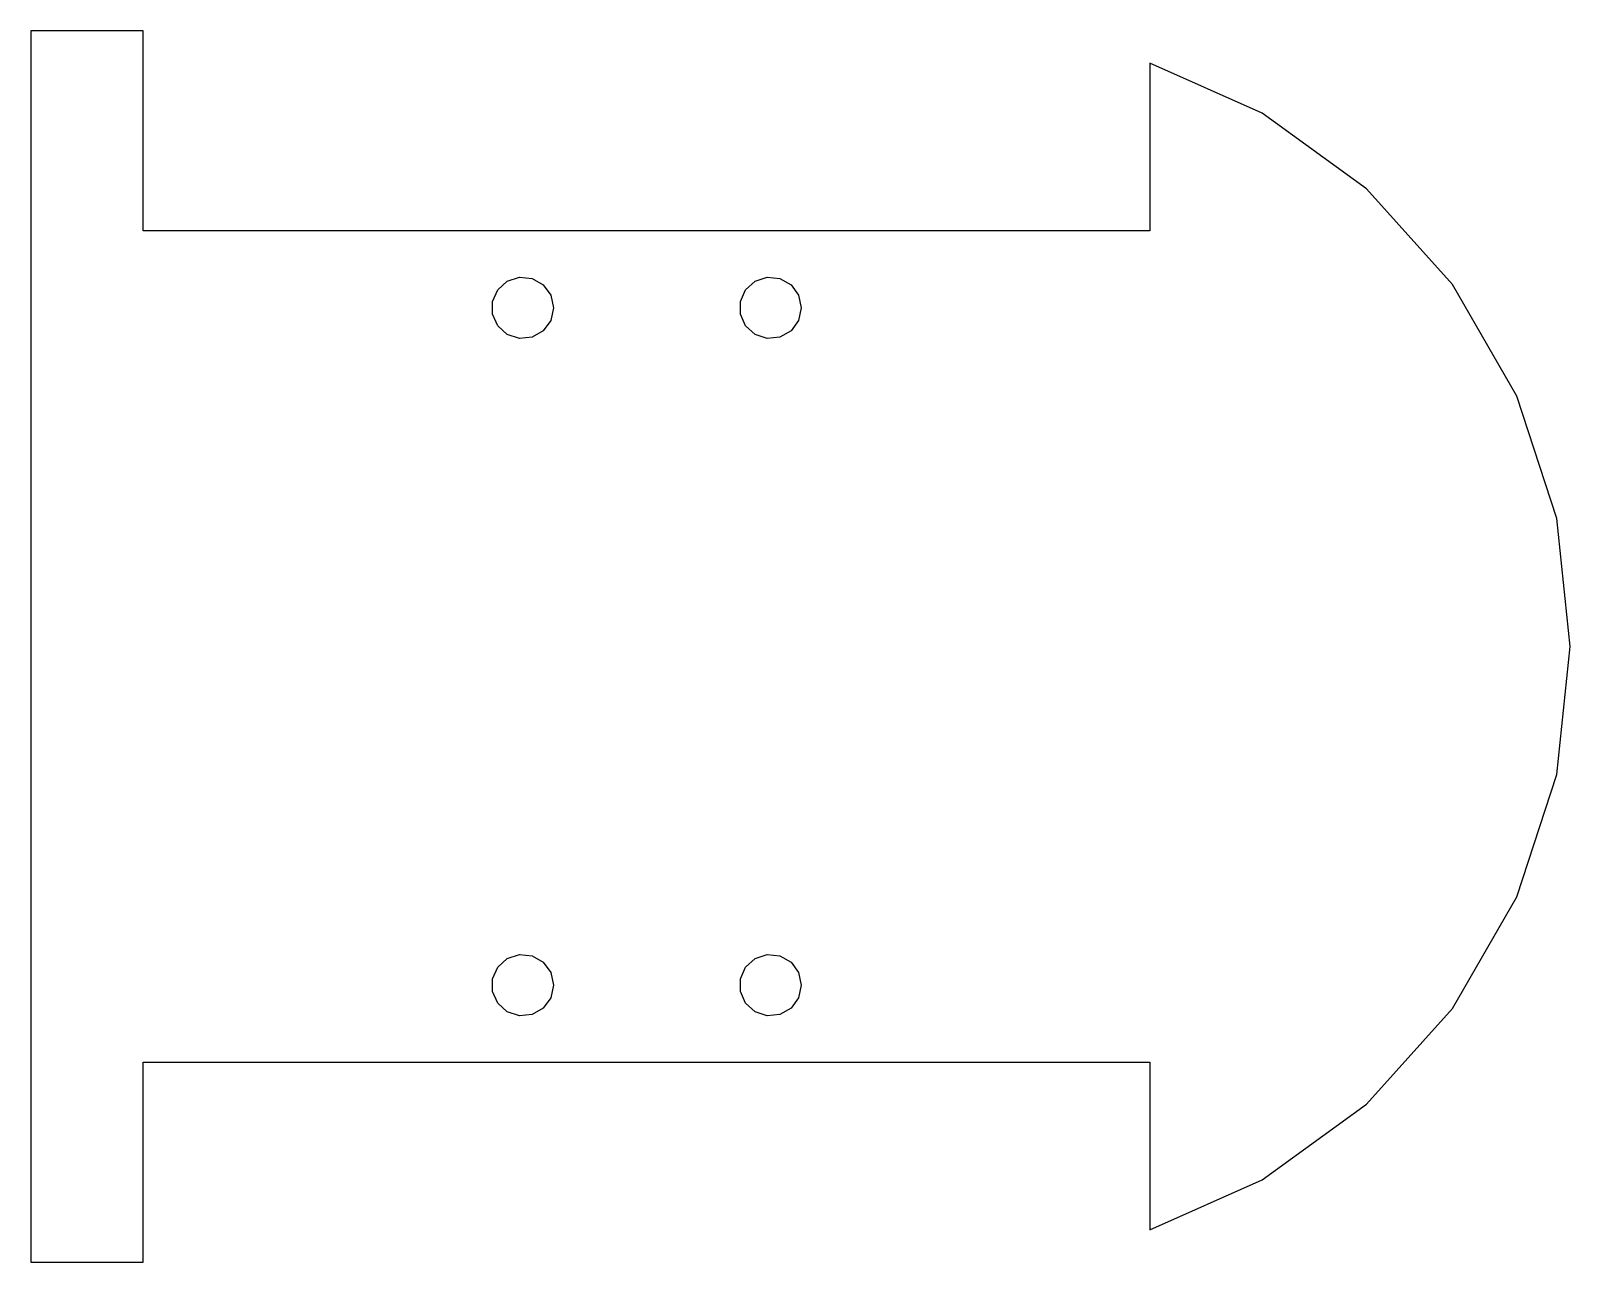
# Model space of a CAD drawing. Header units: metres. Extents: x -25 to 25, y -20 to 20.
import ezdxf

# ---------------------------------------------------------------- set-up
doc = ezdxf.new("R2010")
doc.units = ezdxf.units.M

msp = doc.modelspace()

# ---------------------------------------------------------------- linework, layer by layer
for p, q in [((-21.35, 20), (-25, 20)), ((-25, 20), (-25, -20)), ((-21.35, 13.5), (-21.35, 20)), ((15, 17.32), (11.35, 18.946)), ((11.35, 18.946), (11.35, 13.5)), ((18.383, 14.863), (15, 17.32)), ((21.18, 11.756), (18.383, 14.863)), ((11.35, 13.5), (-21.35, 13.5)), ((-10.003, 11.208), (-9.834, 11.588)), ((-9.834, 11.588), (-9.525, 11.866)), ((-9.525, 11.866), (-9.13, 11.995)), ((-9.13, 11.995), (-8.716, 11.951)), ((-8.716, 11.951), (-8.356, 11.743)), ((-8.356, 11.743), (-8.111, 11.407)), ((-1.953, 11.208), (-1.784, 11.588)), ((-1.784, 11.588), (-1.475, 11.866)), ((-1.475, 11.866), (-1.08, 11.995)), ((-1.08, 11.995), (-0.666, 11.951)), ((-0.666, 11.951), (-0.306, 11.743)), ((-0.306, 11.743), (-0.061, 11.407)), ((23.271, 8.135), (21.18, 11.756)), ((-10.003, 10.792), (-10.003, 11.208)), ((-8.111, 11.407), (-8.025, 11)), ((-8.025, 11), (-8.111, 10.593)), ((-1.953, 10.792), (-1.953, 11.208)), ((-0.061, 11.407), (0.025, 11)), ((0.025, 11), (-0.061, 10.593)), ((-9.834, 10.412), (-10.003, 10.792)), ((-8.111, 10.593), (-8.356, 10.257)), ((-1.784, 10.412), (-1.953, 10.792)), ((-0.061, 10.593), (-0.306, 10.257)), ((-9.525, 10.134), (-9.834, 10.412)), ((-9.13, 10.005), (-9.525, 10.134)), ((-8.716, 10.049), (-9.13, 10.005)), ((-8.356, 10.257), (-8.716, 10.049)), ((-1.475, 10.134), (-1.784, 10.412)), ((-1.08, 10.005), (-1.475, 10.134)), ((-0.666, 10.049), (-1.08, 10.005)), ((-0.306, 10.257), (-0.666, 10.049)), ((24.563, 4.158), (23.271, 8.135)), ((25, 0), (24.563, 4.158)), ((24.563, -4.158), (25, 0)), ((23.271, -8.135), (24.563, -4.158)), ((21.18, -11.756), (23.271, -8.135)), ((-10.003, -10.792), (-9.834, -10.412)), ((-9.834, -10.412), (-9.525, -10.134)), ((-9.525, -10.134), (-9.13, -10.005)), ((-9.13, -10.005), (-8.716, -10.049)), ((-8.716, -10.049), (-8.356, -10.257)), ((-8.356, -10.257), (-8.111, -10.593)), ((-1.953, -10.792), (-1.784, -10.412)), ((-1.784, -10.412), (-1.475, -10.134)), ((-1.475, -10.134), (-1.08, -10.005)), ((-1.08, -10.005), (-0.666, -10.049)), ((-0.666, -10.049), (-0.306, -10.257)), ((-0.306, -10.257), (-0.061, -10.593)), ((-10.003, -11.208), (-10.003, -10.792)), ((-8.111, -10.593), (-8.025, -11)), ((-8.025, -11), (-8.111, -11.407)), ((-1.953, -11.208), (-1.953, -10.792)), ((-0.061, -10.593), (0.025, -11)), ((0.025, -11), (-0.061, -11.407)), ((-9.834, -11.588), (-10.003, -11.208)), ((-8.111, -11.407), (-8.356, -11.743)), ((-1.784, -11.588), (-1.953, -11.208)), ((-0.061, -11.407), (-0.306, -11.743)), ((-9.525, -11.866), (-9.834, -11.588)), ((-9.13, -11.995), (-9.525, -11.866)), ((-8.716, -11.951), (-9.13, -11.995)), ((-8.356, -11.743), (-8.716, -11.951)), ((-1.475, -11.866), (-1.784, -11.588)), ((-1.08, -11.995), (-1.475, -11.866)), ((-0.666, -11.951), (-1.08, -11.995)), ((-0.306, -11.743), (-0.666, -11.951)), ((18.383, -14.863), (21.18, -11.756)), ((-21.35, -13.5), (11.35, -13.5)), ((-21.35, -20), (-21.35, -13.5)), ((11.35, -13.5), (11.35, -18.946)), ((15, -17.32), (18.383, -14.863)), ((11.35, -18.946), (15, -17.32)), ((-25, -20), (-21.35, -20))]:
    msp.add_line(p, q)

doc.saveas('drawing.dxf')
